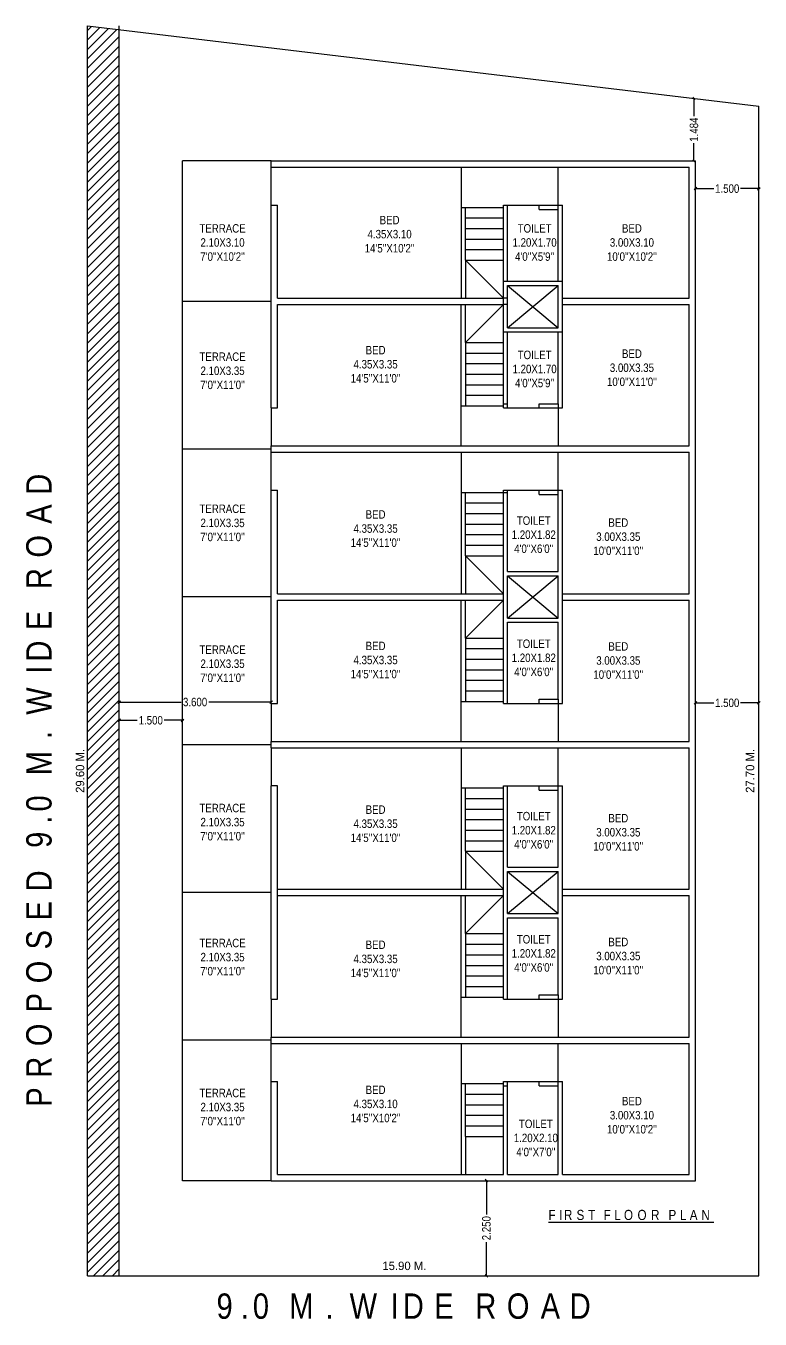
# Model space of a CAD drawing. Extents: x 2843.2 to 2880.7, y 1349.4 to 1380.1.
# Drawn here: x 2863.35 to 2880.73, y 1349.43 to 1380.06 of the extents above; entities that cross this region are included whole.
import ezdxf

# ---------------------------------------------------------------- set-up
doc = ezdxf.new("R2010")
doc.units = 0
doc.layers.get('0').update_dxf_attribs({"linetype": 'CONTINUOUS'})
doc.layers.get('DEFPOINTS').update_dxf_attribs({"linetype": 'CONTINUOUS'})
doc.layers.add('TEXT_', color=255, linetype='CONTINUOUS')
doc.layers.add('WD', color=1, linetype='CONTINUOUS')
doc.styles.add('AN', font='ARIALN.TTF')
doc.styles.add('CENTURYGOTHIC', font='GOTHIC.TTF')
doc.dimstyles.new('DIM', dxfattribs={"dimtxt": 0.2, "dimasz": 0.06, "dimexe": 0.05, "dimexo": 0.3, "dimgap": 0.05, "dimtad": 0, "dimdec": 3, "dimlfac": -1, "dimzin": 1, "dimtxsty": 'AN', "dimblk1": 'OBLIQUE', "dimblk2": 'OBLIQUE', "dimsah": 1, "dimcen": 0.001, "dimse1": 1, "dimse2": 1, "dimclrd": 252, "dimclre": 256, "dimclrt": 1, "dimadec": 4, "dimazin": 3, "dimtfac": 1, "dimtdec": 3, "dimtofl": 0, "dimtmove": 0, "dimatfit": 3, "dimtolj": 1, "dimtzin": 1})

# ---------------------------------------------------------------- blocks, each defined once
blk = doc.blocks.new('_OBLIQUE')
at = {"color": 0, "linetype": 'BYBLOCK'}
blk.add_line((-0.5, -0.5), (0.5, 0.5), dxfattribs=at)
blk = doc.blocks.new('*D15')
at = {"color": 252}
for p, q in [((2874.254, 1352.709), (2874.254, 1351.912)), ((2874.254, 1350.459), (2874.254, 1351.256))]:
    blk.add_line(p, q, dxfattribs=at)
at = {"layer": 'DEFPOINTS', "color": 0}
for p in [(2874.27, 1352.709, 4.239), (2874.254, 1350.459), (2874.27, 1350.459, 4.239)]:
    blk.add_point(p, dxfattribs=at)
at = {"color": 252, "xscale": 0.06, "yscale": 0.06, "zscale": 0.06}
for p, rotation in [((2874.254, 1352.709), 90), ((2874.254, 1350.459), 270)]:
    blk.add_blockref('_OBLIQUE', p, dxfattribs=dict(at, rotation=rotation))
at = {"color": 1, "insert": (2874.254, 1351.584), "char_height": 0.2, "attachment_point": 5, "rotation": 90, "style": 'AN'}
blk.add_mtext('\\A1;2.250', dxfattribs=at)
blk = doc.blocks.new('*D16')
at = {"color": 252}
for p, q in [((2879.205, 1376.204), (2879.636, 1376.204)), ((2880.705, 1376.204), (2880.274, 1376.204))]:
    blk.add_line(p, q, dxfattribs=at)
at = {"layer": 'DEFPOINTS', "color": 0}
for p in [(2879.205, 1376.259, 4.239), (2880.705, 1376.259, 4.239), (2880.705, 1376.204)]:
    blk.add_point(p, dxfattribs=at)
at = {"color": 252, "xscale": 0.06, "yscale": 0.06, "zscale": 0.06, "rotation": 180}
blk.add_blockref('_OBLIQUE', (2879.205, 1376.204), dxfattribs=at)
at = {"color": 252, "xscale": 0.06, "yscale": 0.06, "zscale": 0.06}
blk.add_blockref('_OBLIQUE', (2880.705, 1376.204), dxfattribs=at)
at = {"color": 1, "insert": (2879.955, 1376.204), "char_height": 0.2, "attachment_point": 5, "style": 'AN'}
blk.add_mtext('\\A1;1.500', dxfattribs=at)
blk = doc.blocks.new('*D19')
at = {"color": 252}
for p, q in [((2865.555, 1363.612), (2865.986, 1363.612)), ((2867.055, 1363.612), (2866.624, 1363.612))]:
    blk.add_line(p, q, dxfattribs=at)
at = {"layer": 'DEFPOINTS', "color": 0}
for p in [(2865.555, 1363.612, 4.239), (2867.055, 1363.612, 4.239), (2867.055, 1363.612)]:
    blk.add_point(p, dxfattribs=at)
at = {"color": 252, "xscale": 0.06, "yscale": 0.06, "zscale": 0.06, "rotation": 180}
blk.add_blockref('_OBLIQUE', (2865.555, 1363.612), dxfattribs=at)
at = {"color": 252, "xscale": 0.06, "yscale": 0.06, "zscale": 0.06}
blk.add_blockref('_OBLIQUE', (2867.055, 1363.612), dxfattribs=at)
at = {"color": 1, "insert": (2866.305, 1363.612), "char_height": 0.2, "attachment_point": 5, "style": 'AN'}
blk.add_mtext('\\A1;1.500', dxfattribs=at)
blk = doc.blocks.new('*D20')
at = {"color": 252}
for p, q in [((2865.555, 1364.044), (2867.029, 1364.044)), ((2869.155, 1364.044), (2867.681, 1364.044))]:
    blk.add_line(p, q, dxfattribs=at)
at = {"layer": 'DEFPOINTS', "color": 0}
for p in [(2865.555, 1364.037, 4.239), (2869.155, 1364.044), (2869.155, 1364.037, 4.239)]:
    blk.add_point(p, dxfattribs=at)
at = {"color": 252, "xscale": 0.06, "yscale": 0.06, "zscale": 0.06, "rotation": 180}
blk.add_blockref('_OBLIQUE', (2865.555, 1364.044), dxfattribs=at)
at = {"color": 252, "xscale": 0.06, "yscale": 0.06, "zscale": 0.06}
blk.add_blockref('_OBLIQUE', (2869.155, 1364.044), dxfattribs=at)
at = {"color": 1, "insert": (2867.355, 1364.044), "char_height": 0.2, "attachment_point": 5, "style": 'AN'}
blk.add_mtext('\\A1;3.600', dxfattribs=at)
blk = doc.blocks.new('*D17')
at = {"color": 252}
for p, q in [((2879.205, 1364.025), (2879.636, 1364.025)), ((2880.705, 1364.025), (2880.274, 1364.025))]:
    blk.add_line(p, q, dxfattribs=at)
at = {"layer": 'DEFPOINTS', "color": 0}
for p in [(2879.205, 1364.044, 4.239), (2880.705, 1364.044, 4.239), (2880.705, 1364.025)]:
    blk.add_point(p, dxfattribs=at)
at = {"color": 252, "xscale": 0.06, "yscale": 0.06, "zscale": 0.06, "rotation": 180}
blk.add_blockref('_OBLIQUE', (2879.205, 1364.025), dxfattribs=at)
at = {"color": 252, "xscale": 0.06, "yscale": 0.06, "zscale": 0.06}
blk.add_blockref('_OBLIQUE', (2880.705, 1364.025), dxfattribs=at)
at = {"color": 1, "insert": (2879.955, 1364.025), "char_height": 0.2, "attachment_point": 5, "style": 'AN'}
blk.add_mtext('\\A1;1.500', dxfattribs=at)
blk = doc.blocks.new('*D21')
at = {"color": 252}
for p, q in [((2879.169, 1378.343), (2879.169, 1377.92)), ((2879.169, 1376.859), (2879.169, 1377.282))]:
    blk.add_line(p, q, dxfattribs=at)
at = {"layer": 'DEFPOINTS', "color": 0}
for p in [(2879.169, 1378.343, 4.239), (2879.169, 1378.343), (2879.205, 1376.859, 4.239)]:
    blk.add_point(p, dxfattribs=at)
at = {"color": 252, "xscale": 0.06, "yscale": 0.06, "zscale": 0.06}
for p, rotation in [((2879.169, 1378.343), 90), ((2879.169, 1376.859), 270)]:
    blk.add_blockref('_OBLIQUE', p, dxfattribs=dict(at, rotation=rotation))
at = {"color": 1, "insert": (2879.169, 1377.601), "char_height": 0.2, "attachment_point": 5, "rotation": 90, "style": 'AN'}
blk.add_mtext('\\A1;1.484', dxfattribs=at)

msp = doc.modelspace()

# ---------------------------------------------------------------- hatches: boundary and pattern name
h = msp.add_hatch()
h.set_pattern_fill('ANSI31', color=1, scale=0.05)
h.set_pattern_definition([(45, (2264.08933, 433.27166), (-0.112253202, 0.112253202), [])])
h.paths.add_polyline_path([(2864.805, 1350.4593), (2865.555, 1350.4593), (2865.555, 1379.9697), (2864.805, 1380.0593)])

# ---------------------------------------------------------------- linework, layer by layer
for p, q in [((2864.805, 1350.4593, 4.239), (2864.805, 1380.0593, 4.239)), ((2864.805, 1380.0593, 4.239), (2880.705, 1378.1593, 4.239)), ((2865.555, 1350.4593, 4.239), (2865.555, 1380.0593, 4.239)), ((2880.705, 1350.4593, 4.239), (2880.705, 1378.1593, 4.239)), ((2867.055, 1373.5343, -10.6744), (2867.055, 1376.8593, 4.9436)), ((2869.155, 1376.8593, 4.239), (2867.055, 1376.8593, 4.239)), ((2869.155, 1376.7093, 4.239), (2869.155, 1376.8593, 4.239)), ((2869.155, 1376.8593, 4.239), (2879.205, 1376.8593, 4.239)), ((2879.205, 1352.7093, 4.239), (2879.205, 1376.8593, 4.239)), ((2869.155, 1376.7093, 4.239), (2879.055, 1376.7093, 4.239)), ((2869.155, 1375.8069), (2869.155, 1376.7093, 4.239)), ((2873.655, 1376.7093, 4.239), (2873.655, 1373.6093, 4.239)), ((2875.955, 1375.8093, 4.239), (2875.955, 1376.7093, 4.239)), ((2879.055, 1373.6093, 4.239), (2879.055, 1376.7093, 4.239)), ((2869.155, 1371.0093, 4.239), (2869.155, 1375.8093, 4.239)), ((2869.155, 1375.8093, 4.239), (2869.305, 1375.8093, 4.239)), ((2869.305, 1373.6093, 4.239), (2869.305, 1375.8093, 4.239)), ((2873.655, 1375.7593, 4.239), (2874.655, 1375.7593, 4.239)), ((2873.755, 1374.5093, 4.239), (2873.755, 1375.7593, 4.239)), ((2874.655, 1374.0093, 4.239), (2874.655, 1375.8093, 4.239)), ((2874.655, 1375.8093, 4.239), (2874.755, 1375.8093, 4.239)), ((2874.755, 1374.0093, 4.239), (2874.755, 1375.8093, 4.239)), ((2874.755, 1375.8093, 4.239), (2875.505, 1375.8093, 4.239)), ((2875.505, 1375.7093, 4.239), (2875.505, 1375.8093, 4.239)), ((2875.505, 1375.8093, 4.239), (2876.055, 1375.8093, 4.239)), ((2875.505, 1375.7093, 4.239), (2875.955, 1375.7093, 4.239)), ((2875.955, 1375.7093, 4.239), (2875.955, 1375.8093, 4.239)), ((2875.955, 1374.0093, 4.239), (2875.955, 1375.7093, 4.239)), ((2876.055, 1371.0093, 4.239), (2876.055, 1375.8093, 4.239)), ((2873.755, 1375.5093, 4.239), (2874.655, 1375.5093, 4.239)), ((2873.755, 1375.2593, 4.239), (2874.655, 1375.2593, 4.239)), ((2873.755, 1375.0093, 4.239), (2874.655, 1375.0093, 4.239)), ((2873.755, 1374.7593, 4.239), (2874.655, 1374.7593, 4.239)), ((2873.755, 1374.5093, 4.239), (2874.655, 1374.5093, 4.239)), ((2873.755, 1374.5093, 4.239), (2874.655, 1374.5093, 4.239)), ((2873.755, 1374.5093, 4.239), (2873.755, 1373.6093, 4.239)), ((2873.755, 1374.5093, 4.239), (2874.655, 1373.6093, 4.239)), ((2874.655, 1372.8093, 4.239), (2874.655, 1374.0093, 4.239)), ((2874.655, 1374.0093, 4.239), (2876.055, 1374.0093, 4.239)), ((2874.755, 1372.9093, 4.239), (2874.755, 1373.9093, 4.239)), ((2874.755, 1373.9093, 4.239), (2875.955, 1373.9093, 4.239)), ((2874.755, 1373.9093, 4.239), (2875.955, 1372.9093, 4.239)), ((2874.755, 1372.9093, 4.239), (2875.955, 1373.9093, 4.239)), ((2875.955, 1372.9093, 4.239), (2875.955, 1373.9093, 4.239)), ((2869.155, 1373.5343, 4.239), (2867.055, 1373.5343, 4.239)), ((2867.055, 1352.7093, 4.239), (2867.055, 1373.5343, 4.239)), ((2869.305, 1373.6093, 4.239), (2874.655, 1373.6093, 4.239)), ((2869.305, 1371.0093, 4.239), (2869.305, 1373.4593, 4.239)), ((2869.305, 1373.4593, 4.239), (2874.655, 1373.4593, 4.239)), ((2873.655, 1370.1093, 4.239), (2873.655, 1373.4593, 4.239)), ((2873.755, 1372.5593, 4.239), (2873.755, 1373.4593, 4.239)), ((2873.755, 1372.5593, 4.239), (2874.655, 1373.4593, 4.239)), ((2874.755, 1373.6093, 4.239), (2874.655, 1373.6093, 4.239)), ((2874.755, 1373.4593, 4.239), (2874.655, 1373.4593, 4.239)), ((2876.055, 1373.6093, 4.239), (2879.055, 1373.6093, 4.239)), ((2876.055, 1373.4593, 4.239), (2879.055, 1373.4593, 4.239)), ((2879.055, 1370.1093, 4.239), (2879.055, 1373.4593, 4.239)), ((2874.655, 1371.0093, 4.239), (2874.655, 1372.8093, 4.239)), ((2874.655, 1372.8093, 4.239), (2876.055, 1372.8093, 4.239)), ((2874.755, 1372.9093, 4.239), (2875.955, 1372.9093, 4.239)), ((2874.755, 1371.0093, 4.239), (2874.755, 1372.8093, 4.239)), ((2875.955, 1371.1093, 4.239), (2875.955, 1372.8093, 4.239)), ((2873.755, 1372.5593, 4.239), (2873.755, 1371.0593, 4.239)), ((2873.755, 1372.5593, 4.239), (2874.655, 1372.5593, 4.239)), ((2873.755, 1372.3093, 4.239), (2874.655, 1372.3093, 4.239)), ((2873.755, 1372.0593, 4.239), (2874.655, 1372.0593, 4.239)), ((2873.755, 1371.8093, 4.239), (2874.655, 1371.8093, 4.239)), ((2873.755, 1371.5593, 4.239), (2874.655, 1371.5593, 4.239)), ((2873.755, 1371.3093, 4.239), (2874.655, 1371.3093, 4.239)), ((2869.155, 1371.0093, 4.239), (2869.305, 1371.0093, 4.239)), ((2869.155, 1371.0093, 4.239), (2869.155, 1370.1093, 4.239)), ((2873.655, 1371.0593, 4.239), (2874.655, 1371.0593, 4.239)), ((2874.655, 1371.1093, 4.239), (2874.755, 1371.1093, 4.239)), ((2874.655, 1371.0093, 4.239), (2874.755, 1371.0093, 4.239)), ((2874.655, 1371.0093, 4.239), (2874.755, 1371.0093, 4.239)), ((2874.755, 1371.0093, 4.239), (2875.505, 1371.0093, 4.239)), ((2875.505, 1371.0093, 4.239), (2875.505, 1371.1093, 4.239)), ((2875.505, 1371.1093, 4.239), (2875.955, 1371.1093, 4.239)), ((2875.505, 1371.0093, 4.239), (2876.055, 1371.0093, 4.239)), ((2875.955, 1371.1093, 4.239), (2875.955, 1371.0093, 4.239)), ((2875.955, 1371.0093, 4.239), (2875.955, 1370.1093, 4.239)), ((2869.155, 1369.9593, 4.239), (2869.155, 1370.1093, 4.239)), ((2869.155, 1370.1093, 4.239), (2879.055, 1370.1093, 4.239)), ((2869.155, 1370.0343, 4.239), (2867.055, 1370.0343, 4.239)), ((2869.155, 1369.9593, 4.239), (2879.055, 1369.9593, 4.239)), ((2869.155, 1369.0593, 4.239), (2869.155, 1369.9593, 4.239)), ((2873.655, 1369.9593, 4.239), (2873.655, 1366.6093, 4.239)), ((2875.955, 1369.0593, 4.239), (2875.955, 1369.9593, 4.239)), ((2879.055, 1366.6093, 4.239), (2879.055, 1369.9593, 4.239)), ((2869.155, 1364.0093, 4.239), (2869.155, 1369.0593, 4.239)), ((2869.155, 1369.0593, 4.239), (2869.305, 1369.0593, 4.239)), ((2869.305, 1366.6093, 4.239), (2869.305, 1369.0593, 4.239)), ((2873.655, 1369.0093, 4.239), (2874.755, 1369.0093, 4.239)), ((2873.755, 1367.5093, 4.239), (2873.755, 1369.0093, 4.239)), ((2874.655, 1364.0093, 4.239), (2874.655, 1369.0593, 4.239)), ((2874.655, 1369.0593, 4.239), (2874.755, 1369.0593, 4.239)), ((2874.755, 1367.1343, 4.239), (2874.755, 1369.0593, 4.239)), ((2874.755, 1369.0593, 4.239), (2875.505, 1369.0593, 4.239)), ((2875.505, 1368.9593, 4.239), (2875.505, 1369.0593, 4.239)), ((2875.505, 1369.0593, 4.239), (2876.055, 1369.0593, 4.239)), ((2875.505, 1368.9593, 4.239), (2875.955, 1368.9593, 4.239)), ((2875.955, 1368.9593, 4.239), (2875.955, 1369.0593, 4.239)), ((2875.955, 1367.1343, 4.239), (2875.955, 1368.9593, 4.239)), ((2876.055, 1364.0093, 4.239), (2876.055, 1369.0593, 4.239)), ((2873.755, 1368.7593, 4.239), (2874.655, 1368.7593, 4.239)), ((2873.755, 1368.5093, 4.239), (2874.655, 1368.5093, 4.239)), ((2873.755, 1368.2593, 4.239), (2874.655, 1368.2593, 4.239)), ((2873.755, 1368.0093, 4.239), (2874.655, 1368.0093, 4.239)), ((2873.755, 1367.7593, 4.239), (2874.655, 1367.7593, 4.239)), ((2873.755, 1367.5093, 4.239), (2874.655, 1367.5093, 4.239)), ((2873.755, 1367.5093, 4.239), (2873.755, 1366.6093, 4.239)), ((2873.755, 1367.5093, 4.239), (2874.655, 1366.6093, 4.239)), ((2874.755, 1367.1343, 4.239), (2875.955, 1367.1343, 4.239)), ((2874.755, 1366.0343, 4.239), (2874.755, 1367.0343, 4.239)), ((2874.755, 1367.0343, 4.239), (2875.955, 1367.0343, 4.239)), ((2874.755, 1367.0343, 4.239), (2875.955, 1366.0343, 4.239)), ((2874.755, 1366.0343, 4.239), (2875.955, 1367.0343, 4.239)), ((2875.955, 1366.0343, 4.239), (2875.955, 1367.0343, 4.239)), ((2869.155, 1366.5343, 4.239), (2867.055, 1366.5343, 4.239)), ((2869.305, 1366.6093, 4.239), (2874.655, 1366.6093, 4.239)), ((2869.305, 1364.0093, 4.239), (2869.305, 1366.4593, 4.239)), ((2869.305, 1366.4593, 4.239), (2874.655, 1366.4593, 4.239)), ((2873.655, 1363.1093, 4.239), (2873.655, 1366.4593, 4.239)), ((2873.755, 1365.5593, 4.239), (2873.755, 1366.4593, 4.239)), ((2873.755, 1365.5593, 4.239), (2874.655, 1366.4593, 4.239)), ((2876.055, 1366.6093, 4.239), (2879.055, 1366.6093, 4.239)), ((2876.055, 1366.4593, 4.239), (2879.055, 1366.4593, 4.239)), ((2879.055, 1363.1093, 4.239), (2879.055, 1366.4593, 4.239)), ((2874.755, 1366.0343, 4.239), (2875.955, 1366.0343, 4.239)), ((2874.755, 1364.0093, 4.239), (2874.755, 1365.9343, 4.239)), ((2874.755, 1365.9343, 4.239), (2875.955, 1365.9343, 4.239)), ((2875.955, 1364.1093, 4.239), (2875.955, 1365.9343, 4.239)), ((2873.755, 1365.5593, 4.239), (2873.755, 1364.0593, 4.239)), ((2873.755, 1365.5593, 4.239), (2874.655, 1365.5593, 4.239)), ((2873.755, 1365.3093, 4.239), (2874.655, 1365.3093, 4.239)), ((2873.755, 1365.0593, 4.239), (2874.655, 1365.0593, 4.239)), ((2873.755, 1364.8093, 4.239), (2874.655, 1364.8093, 4.239)), ((2873.755, 1364.5593, 4.239), (2874.655, 1364.5593, 4.239)), ((2873.755, 1364.3093, 4.239), (2874.655, 1364.3093, 4.239)), ((2869.155, 1364.0093, 4.239), (2869.305, 1364.0093, 4.239)), ((2869.155, 1364.0093, 4.239), (2869.155, 1363.1093, 4.239)), ((2873.655, 1364.0593, 4.239), (2874.655, 1364.0593, 4.239)), ((2874.655, 1364.0093, 4.239), (2874.755, 1364.0093, 4.239)), ((2874.755, 1364.0093, 4.239), (2875.505, 1364.0093, 4.239)), ((2875.505, 1364.0093, 4.239), (2875.505, 1364.1093, 4.239)), ((2875.505, 1364.1093, 4.239), (2875.955, 1364.1093, 4.239)), ((2875.505, 1364.0093, 4.239), (2876.055, 1364.0093, 4.239)), ((2875.955, 1364.1093, 4.239), (2875.955, 1364.0093, 4.239)), ((2875.955, 1364.0093, 4.239), (2875.955, 1363.1093, 4.239)), ((2869.155, 1363.0343, 4.239), (2867.055, 1363.0343, 4.239)), ((2869.155, 1362.9593, 4.239), (2869.155, 1363.1093, 4.239)), ((2869.155, 1363.1093, 4.239), (2879.055, 1363.1093, 4.239)), ((2869.155, 1362.9593, 4.239), (2879.055, 1362.9593, 4.239)), ((2869.155, 1362.9593, 4.239), (2869.155, 1362.0593, 4.239)), ((2873.655, 1362.9593, 4.239), (2873.655, 1359.6093, 4.239)), ((2875.955, 1362.0593, 4.239), (2875.955, 1362.9593, 4.239)), ((2879.055, 1359.6093, 4.239), (2879.055, 1362.9593, 4.239)), ((2869.155, 1357.0093, 4.239), (2869.155, 1362.0593, 4.239)), ((2869.305, 1362.0593, 4.239), (2869.155, 1362.0593, 4.239)), ((2869.305, 1357.0093, 4.239), (2869.305, 1362.0593, 4.239)), ((2873.655, 1362.0093, 4.239), (2874.655, 1362.0093, 4.239)), ((2873.755, 1360.5093, 4.239), (2873.755, 1362.0093, 4.239)), ((2874.655, 1357.0093, 4.239), (2874.655, 1362.0593, 4.239)), ((2874.655, 1362.0593, 4.239), (2874.755, 1362.0593, 4.239)), ((2874.755, 1360.1343, 4.239), (2874.755, 1362.0593, 4.239)), ((2874.755, 1362.0593, 4.239), (2875.505, 1362.0593, 4.239)), ((2875.505, 1361.9593, 4.239), (2875.505, 1362.0593, 4.239)), ((2875.505, 1362.0593, 4.239), (2876.055, 1362.0593, 4.239)), ((2875.505, 1361.9593, 4.239), (2875.955, 1361.9593, 4.239)), ((2875.955, 1361.9593, 4.239), (2875.955, 1362.0593, 4.239)), ((2875.955, 1360.1343, 4.239), (2875.955, 1361.9593, 4.239)), ((2876.055, 1357.0093, 4.239), (2876.055, 1362.0593, 4.239)), ((2873.755, 1361.7593, 4.239), (2874.655, 1361.7593, 4.239)), ((2873.755, 1361.5093, 4.239), (2874.655, 1361.5093, 4.239)), ((2873.755, 1361.2593, 4.239), (2874.655, 1361.2593, 4.239)), ((2873.755, 1361.0093, 4.239), (2874.655, 1361.0093, 4.239)), ((2873.755, 1360.7593, 4.239), (2874.655, 1360.7593, 4.239)), ((2873.755, 1360.5093, 4.239), (2874.655, 1360.5093, 4.239)), ((2873.755, 1360.5093, 4.239), (2873.755, 1359.6093, 4.239)), ((2873.755, 1360.5093, 4.239), (2874.655, 1359.6093, 4.239)), ((2874.755, 1360.1343, 4.239), (2875.955, 1360.1343, 4.239)), ((2874.755, 1359.0343, 4.239), (2874.755, 1360.0343, 4.239)), ((2874.755, 1360.0343, 4.239), (2875.955, 1360.0343, 4.239)), ((2874.755, 1360.0343, 4.239), (2875.955, 1359.0343, 4.239)), ((2874.755, 1359.0343, 4.239), (2875.955, 1360.0343, 4.239)), ((2875.955, 1359.0343, 4.239), (2875.955, 1360.0343, 4.239)), ((2869.155, 1359.5343, 4.239), (2867.055, 1359.5343, 4.239)), ((2869.305, 1359.6093, 4.239), (2874.655, 1359.6093, 4.239)), ((2869.305, 1359.4593, 4.239), (2874.655, 1359.4593, 4.239)), ((2873.655, 1356.1093, 4.239), (2873.655, 1359.4593, 4.239)), ((2873.755, 1358.5593, 4.239), (2873.755, 1359.4593, 4.239)), ((2873.755, 1358.5593, 4.239), (2874.655, 1359.4593, 4.239)), ((2876.055, 1359.6093, 4.239), (2879.055, 1359.6093, 4.239)), ((2876.055, 1359.4593, 4.239), (2879.055, 1359.4593, 4.239)), ((2879.055, 1356.1093, 4.239), (2879.055, 1359.4593, 4.239)), ((2874.755, 1359.0343, 4.239), (2875.955, 1359.0343, 4.239)), ((2874.755, 1357.0093, 4.239), (2874.755, 1358.9343, 4.239)), ((2874.755, 1358.9343, 4.239), (2875.955, 1358.9343, 4.239)), ((2875.955, 1357.1093, 4.239), (2875.955, 1358.9343, 4.239)), ((2873.755, 1358.5593, 4.239), (2873.755, 1357.0593, 4.239)), ((2873.755, 1358.5593, 4.239), (2874.655, 1358.5593, 4.239)), ((2873.755, 1358.3093, 4.239), (2874.655, 1358.3093, 4.239)), ((2873.755, 1358.0593, 4.239), (2874.655, 1358.0593, 4.239)), ((2873.755, 1357.8093, 4.239), (2874.655, 1357.8093, 4.239)), ((2873.755, 1357.5593, 4.239), (2874.655, 1357.5593, 4.239)), ((2873.755, 1357.3093, 4.239), (2874.655, 1357.3093, 4.239)), ((2869.155, 1357.0093, 4.239), (2869.305, 1357.0093, 4.239)), ((2869.155, 1357.0093, 4.239), (2869.155, 1356.1093, 4.239)), ((2873.655, 1357.0593, 4.239), (2874.655, 1357.0593, 4.239)), ((2874.655, 1357.0093, 4.239), (2874.755, 1357.0093, 4.239)), ((2874.755, 1357.0093, 4.239), (2875.505, 1357.0093, 4.239)), ((2875.505, 1357.0093, 4.239), (2875.505, 1357.1093, 4.239)), ((2875.505, 1357.1093, 4.239), (2875.955, 1357.1093, 4.239)), ((2875.505, 1357.0093, 4.239), (2876.055, 1357.0093, 4.239)), ((2875.955, 1357.1093, 4.239), (2875.955, 1357.0093, 4.239)), ((2875.955, 1357.0093, 4.239), (2875.955, 1356.1093, 4.239)), ((2869.155, 1356.0343, 4.239), (2867.055, 1356.0343, 4.239)), ((2869.155, 1356.1093, 4.239), (2879.055, 1356.1093, 4.239)), ((2869.155, 1355.9593, 4.239), (2869.155, 1356.1093, 4.239)), ((2869.155, 1355.9593, 4.239), (2879.055, 1355.9593, 4.239)), ((2869.155, 1355.0593, 4.239), (2869.155, 1355.9593, 4.239)), ((2873.655, 1355.9593, 4.239), (2873.655, 1352.8593, 4.239)), ((2875.955, 1355.0593, 4.239), (2875.955, 1355.9593, 4.239)), ((2879.055, 1352.8593, 4.239), (2879.055, 1355.9593, 4.239)), ((2869.155, 1355.0593, 4.239), (2869.305, 1355.0593, 4.239)), ((2869.155, 1352.7093, 4.239), (2869.155, 1355.0593, 4.239)), ((2869.305, 1352.8593, 4.239), (2869.305, 1355.0593, 4.239)), ((2874.655, 1355.0593, 4.239), (2874.755, 1355.0593, 4.239)), ((2874.655, 1352.8593, 4.239), (2874.655, 1355.0593, 4.239)), ((2874.755, 1352.8593, 4.239), (2874.755, 1355.0593, 4.239)), ((2874.755, 1355.0593, 4.239), (2875.505, 1355.0593, 4.239)), ((2875.505, 1355.0593, 4.239), (2876.055, 1355.0593, 4.239)), ((2875.505, 1354.9593, 4.239), (2875.505, 1355.0593, 4.239)), ((2875.955, 1354.9593, 4.239), (2875.955, 1355.0593, 4.239)), ((2876.055, 1352.8593, 4.239), (2876.055, 1355.0593, 4.239)), ((2873.655, 1355.0093, 4.239), (2874.655, 1355.0093, 4.239)), ((2873.755, 1353.7593, 4.239), (2873.755, 1355.0093, 4.239)), ((2873.755, 1354.7593, 4.239), (2874.655, 1354.7593, 4.239)), ((2874.655, 1354.9593, 4.239), (2874.755, 1354.9593, 4.239)), ((2875.505, 1354.9593, 4.239), (2875.955, 1354.9593, 4.239)), ((2875.955, 1352.8593, 4.239), (2875.955, 1354.9593, 4.239)), ((2873.755, 1354.5093, 4.239), (2874.655, 1354.5093, 4.239)), ((2873.755, 1354.2593, 4.239), (2874.655, 1354.2593, 4.239)), ((2873.755, 1354.0093, 4.239), (2874.655, 1354.0093, 4.239)), ((2873.755, 1353.7593, 4.239), (2874.655, 1353.7593, 4.239)), ((2873.755, 1353.7593, 4.239), (2873.755, 1352.8593, 4.239)), ((2869.155, 1352.7093, 4.239), (2867.055, 1352.7093, 4.239)), ((2869.155, 1352.7093, 4.239), (2879.205, 1352.7093, 4.239)), ((2869.305, 1352.8593, 4.239), (2874.655, 1352.8593, 4.239)), ((2874.755, 1352.8593, 4.239), (2875.955, 1352.8593, 4.239)), ((2876.055, 1352.8593, 4.239), (2879.055, 1352.8593, 4.239)), ((2864.805, 1350.4593, 4.239), (2880.705, 1350.4593, 4.239))]:
    msp.add_line(p, q)

# ---------------------------------------------------------------- texts
at = {"color": 0, "linetype": 'BYBLOCK', "insert": (2863.9652, 1362.081, 4.239), "char_height": 0.6, "width": 23.988421, "attachment_point": 8, "rotation": 90, "style": 'AN'}
msp.add_mtext('{\\T1.5;PROPOSED 9.0 M. WIDE ROAD}', dxfattribs=at)
at = {"color": 7, "linetype": 'BYBLOCK', "insert": (2877.6826, 1351.7742), "char_height": 0.24, "width": 7.911176, "attachment_point": 8, "style": 'AN'}
msp.add_mtext('{\\T1.5;\\LFIRST FLOOR PLAN}', dxfattribs=at)
at = {"color": 0, "linetype": 'BYBLOCK', "insert": (2872.4166, 1349.43, 4.239), "char_height": 0.6, "width": 9.888969, "attachment_point": 8, "style": 'AN'}
msp.add_mtext('{\\T1.5;9.0 M. WIDE ROAD}', dxfattribs=at)
msp.add_mtext('{\\T1.5;9.0 M. WIDE ROAD}', dxfattribs=at)
at = {"layer": 'TEXT_', "color": 0, "char_height": 0.2, "attachment_point": 5, "rotation": 359.99898, "style": 'AN'}
for s, insert, width in [("TERRACE\\P2.10X3.10\\P7'0''X10'2''", (2868.0052, 1374.9278), 0.920383), ("BED\\P4.35X3.10\\P14'5''X10'2''", (2871.9608, 1375.1249), 0.920383), ("TOILET\\P1.20X1.70\\P4'0''X5'9''", (2875.3946, 1374.9278), 1.020383), ("BED\\P3.00X3.10\\P10'0''X10'2''", (2877.699, 1374.9278), 0.920383), ("TERRACE\\P2.10X3.35\\P7'0''X11'0''", (2868.0052, 1371.8894), 0.920383), ("BED\\P4.35X3.35\\P14'5''X11'0''", (2871.629, 1372.0442), 0.920383), ("TOILET\\P1.20X1.70\\P4'0''X5'9''", (2875.3946, 1371.9322), 1.020383), ("BED\\P3.00X3.35\\P10'0''X11'0''", (2877.699, 1371.9612), 0.920383), ("TERRACE\\P2.10X3.35\\P7'0''X11'0''", (2868.0052, 1368.2873), 0.920383), ("BED\\P4.35X3.35\\P14'5''X11'0''", (2871.629, 1368.1528), 0.920383), ("TOILET\\P1.20X1.82\\P4'0''X6'0''", (2875.3745, 1368.008), 1.020383), ("BED\\P3.00X3.35\\P10'0''X11'0''", (2877.3767, 1367.9605), 0.920383), ("BED\\P4.35X3.35\\P14'5''X11'0''", (2871.629, 1365.0395), 0.920383), ("TOILET\\P1.20X1.82\\P4'0''X6'0''", (2875.3745, 1365.0911), 1.020383), ("BED\\P3.00X3.35\\P10'0''X11'0''", (2877.3767, 1365.0277), 0.920383), ("TERRACE\\P2.10X3.35\\P7'0''X11'0''", (2868.0052, 1364.9512), 0.920383), ("TERRACE\\P2.10X3.35\\P7'0''X11'0''", (2868.0052, 1361.2), 0.920383), ("BED\\P4.35X3.35\\P14'5''X11'0''", (2871.629, 1361.1624), 0.920383), ("TOILET\\P1.20X1.82\\P4'0''X6'0''", (2875.3745, 1361.008), 1.020383), ("BED\\P3.00X3.35\\P10'0''X11'0''", (2877.3767, 1360.9605), 0.920383), ("TERRACE\\P2.10X3.35\\P7'0''X11'0''", (2868.0052, 1358.0031), 0.920383), ("TOILET\\P1.20X1.82\\P4'0''X6'0''", (2875.3745, 1358.0911), 1.020383), ("BED\\P3.00X3.35\\P10'0''X11'0''", (2877.3767, 1358.0277), 0.920383), ("BED\\P4.35X3.35\\P14'5''X11'0''", (2871.629, 1357.9612), 0.920383), ("TERRACE\\P2.10X3.35\\P7'0''X11'0''", (2868.0052, 1354.4517), 0.920383), ("BED\\P4.35X3.10\\P14'5''X10'2''", (2871.629, 1354.5257), 0.920383), ("BED\\P3.00X3.10\\P10'0''X10'2''", (2877.699, 1354.2589), 0.920383), ("TOILET\\P1.20X2.10\\P4'0''X7'0''", (2875.4245, 1353.7206), 0.653241)]:
    msp.add_mtext(s, dxfattribs=dict(at, insert=insert, width=width))
at = {"layer": 'WD', "char_height": 0.2, "width": 1.781275, "attachment_point": 2, "rotation": 90, "style": 'CENTURYGOTHIC'}
for s, insert in [('29.60 M.', (2864.5299, 1362.4143, 4.239)), ('27.70 M.', (2880.3963, 1362.4143, 4.239))]:
    msp.add_mtext(s, dxfattribs=dict(at, insert=insert))
at = {"layer": 'WD', "insert": (2872.3108, 1350.7921, 4.239), "char_height": 0.2, "width": 1.781275, "attachment_point": 2, "style": 'CENTURYGOTHIC'}
msp.add_mtext('15.90 M.', dxfattribs=at)

# ---------------------------------------------------------------- dimensions: what is measured, and where the dimension line sits
for base, p1, p2, angle, picture, middle in [((2879.1686, 1378.3429), (2879.205, 1376.8593, 4.239), (2879.1686, 1378.3429, 4.239), 90, '*D21', (2879.1686, 1377.6011)), ((2880.705, 1376.2037), (2879.205, 1376.2593, 4.239), (2880.705, 1376.2593, 4.239), 0, '*D16', (2879.955, 1376.2037)), ((2869.155, 1364.044), (2865.555, 1364.0374, 4.239), (2869.155, 1364.0374, 4.239), 0, '*D20', (2867.355, 1364.044)), ((2880.705, 1364.0247), (2879.205, 1364.044, 4.239), (2880.705, 1364.044, 4.239), 0, '*D17', (2879.955, 1364.0247)), ((2867.055, 1363.612), (2865.555, 1363.612, 4.239), (2867.055, 1363.612, 4.239), 0, '*D19', (2866.305, 1363.612)), ((2874.254, 1350.4593), (2874.2696, 1352.7093, 4.239), (2874.2696, 1350.4593, 4.239), 90, '*D15', (2874.254, 1351.5843))]:
    dim = msp.add_linear_dim(base=base, p1=p1, p2=p2, angle=angle, dimstyle='DIM')
    dim.commit()
    dim.dimension.update_dxf_attribs({"geometry": picture, "text_midpoint": middle})

doc.saveas('drawing.dxf')
